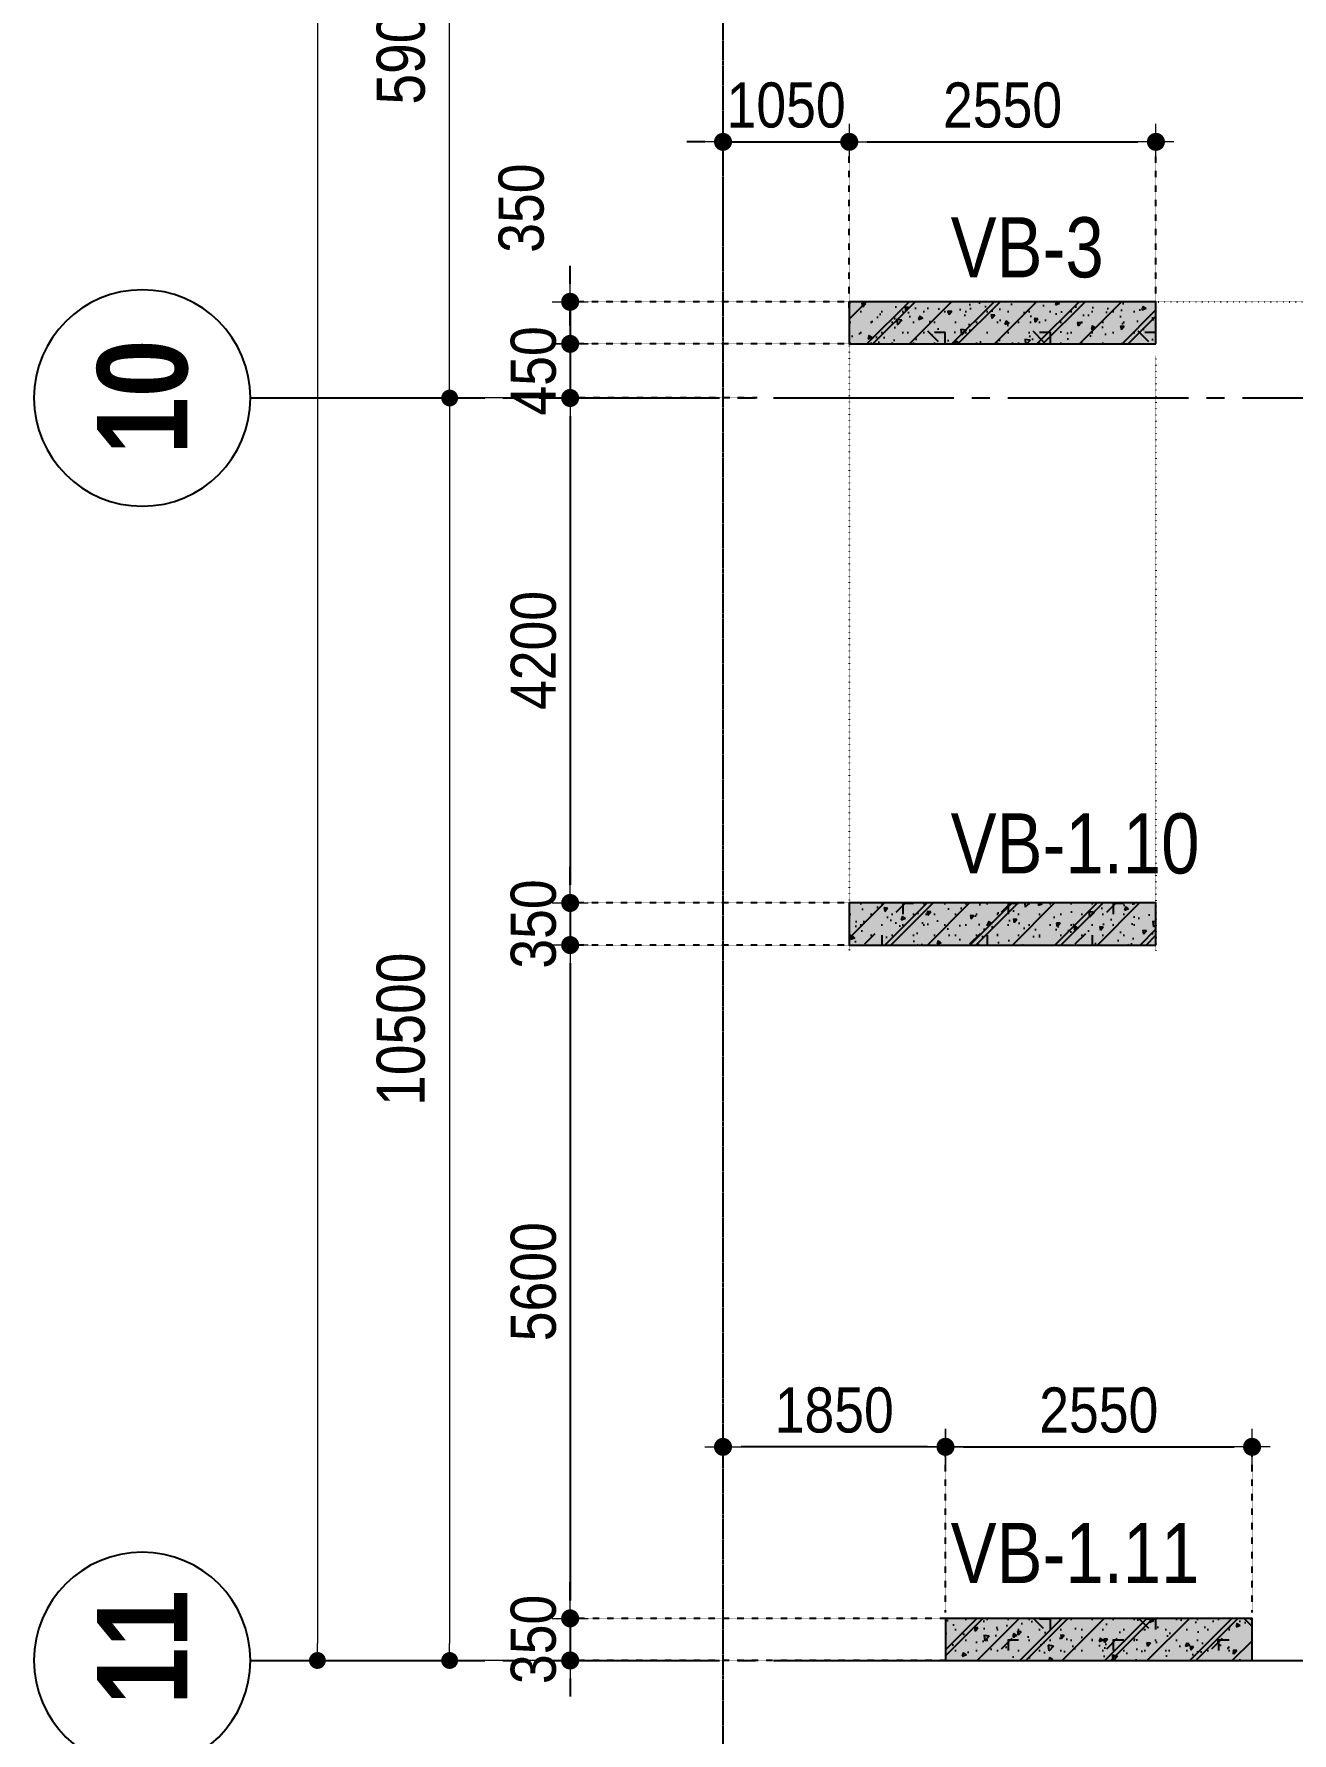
# Model space of a CAD drawing. Header units: millimetres. Extents: x -3973692 to -2843767, y 592734 to 838475.
# Drawn here: x -3077375 to -3066913, y 683228 to 697358 of the extents above; entities that cross this region are included whole.
import ezdxf
from ezdxf.enums import TextEntityAlignment as Align

# ---------------------------------------------------------------- set-up
doc = ezdxf.new("R2010")
doc.units = ezdxf.units.MM
doc.header["$MEASUREMENT"] = 0
doc.header["$PDMODE"] = 3
doc.header["$PDSIZE"] = -20
for name, pattern in [('CHG_XX_Luoi truc-Block B$0$MB_Luoi truc-150-TWB$0$Center101', [13, 10, -1, 1, -1]), ('DIVIDE2', [15.87499999999999, 6.349999999999998, -3.174999999999998, 0, -3.174999999999998, 0, -3.174999999999998]), ('DOT2', [0.125, 0, -0.125]), ('HIDDEN5', [2.8375, 1.25, -1.5875])]:
    doc.linetypes.add(name, pattern=pattern)
doc.layers.get('0').update_dxf_attribs({"lineweight": 9})
doc.layers.get('Defpoints').update_dxf_attribs({"color": 10, "lineweight": 0})
for name, color, linetype, lineweight in [("'S_General_Dim_1", 1, 'Continuous', 18), ("'S_General_Divide_3 Intermediate", 3, 'DIVIDE2', 40), ('CHG_XX_Cot_Block B-T4-7$0$DBAO', 3, 'Continuous', 13), ('CHG_XX_Luoi truc-Block B$0$Dim 200', 1, 'Continuous', 5), ('TEXT', 7, 'Continuous', 15)]:
    doc.layers.add(name, color=color, linetype=linetype, lineweight=lineweight)
for name, color, linetype in [('CHG_XX_Cot_Block B-T4-7$0$mb_cot tang 9-13 twb$0$Concrete Hatch', 218, 'Continuous'), ('CHG_XX_Cot_Block B-T4-7$0$mb_cot tang 9-13 twb$0$Concrete Line', 6, 'Continuous'), ('CHG_XX_Cot_Block B-T4-7$0$mb_cot tang 9-13 twb$0$Concrete Solid', 216, 'Continuous'), ('CHG_XX_Luoi truc-Block B$0$MB_Luoi truc-150-TWB$0$Grid', 34, 'Continuous'), ('CHG_XX_Luoi truc-Block B$0$MB_Luoi truc-150-TWB$0$Grid Line', 251, 'CHG_XX_Luoi truc-Block B$0$MB_Luoi truc-150-TWB$0$Center101'), ('dim', 1, 'Continuous')]:
    doc.layers.add(name, color=color, linetype=linetype)
doc.styles.add('arial', font='arial.ttf', dxfattribs={"width": 0.85})
doc.styles.add('CHG_XX_Luoi truc-Block B$0$MB_Luoi truc-150-TWB$0$Grid A-F$0$VNI-HelveCB', font='')
doc.styles.add('CHG_XX_Luoi truc-Block B$0$Star-HelCon', font='')
doc.styles.add('TTP-HelCon', font='')
doc.styles.get('CHG_XX_Luoi truc-Block B$0$MB_Luoi truc-150-TWB$0$Grid A-F$0$VNI-HelveCB').set_extended_font_data('VNI-Helve-Condense', bold=True)
doc.styles.get('CHG_XX_Luoi truc-Block B$0$Star-HelCon').set_extended_font_data('VNI-Helve-Condense')
doc.styles.get('TTP-HelCon').set_extended_font_data('VNI-Helve-Condense')
doc.dimstyles.new('150', dxfattribs={"dimscale": 150, "dimtxt": 2.5, "dimasz": 1, "dimexe": 0, "dimexo": 0, "dimgap": 0.75, "dimtad": 1, "dimdec": 0, "dimzin": 9, "dimdsep": 46, "dimtxsty": 'arial', "dimblk1": 'DIMDOT', "dimblk2": 'DIMDOT', "dimsah": 1, "dimcen": 2, "dimdle": 3, "dimclre": 8, "dimclrt": 2, "dimadec": 0, "dimazin": 0, "dimtfac": 1, "dimtdec": 0, "dimtix": 1, "dimtmove": 2, "dimatfit": 3, "dimldrblk": 'DIMPIJL', "dimfxl": 1, "dimtvp": 1.8, "dimtolj": 1, "dimtzin": 0, "dimarcsym": 0})
doc.dimstyles.new('CHG_XX_Luoi truc-Block B$0$Dim 200', dxfattribs={"dimscale": 200, "dimtxt": 2, "dimasz": 0.7, "dimexe": 1, "dimexo": 1, "dimgap": 1, "dimtad": 1, "dimdec": 0, "dimzin": 12, "dimdsep": 46, "dimtxsty": 'CHG_XX_Luoi truc-Block B$0$Star-HelCon', "dimblk": 'CHG_XX_Luoi truc-Block B$0$_Dot', "dimcen": 1, "dimclrd": 256, "dimclre": 256, "dimclrt": 3, "dimadec": 0, "dimazin": 0, "dimtfac": 1, "dimtdec": 0, "dimtix": 1, "dimtmove": 2, "dimatfit": 3, "dimldrblk": 'CHG_XX_Luoi truc-Block B$0$HTT Arrow 30', "dimfxl": 1, "dimtolj": 1, "dimtzin": 0, "dimarcsym": 0})

# ---------------------------------------------------------------- blocks, each defined once
blk = doc.blocks.new('*U3043')
at = {"layer": 'CHG_XX_Luoi truc-Block B$0$MB_Luoi truc-150-TWB$0$Grid', "lineweight": -2}
blk.add_line((0, -3), (0, 0), dxfattribs=at)
blk.add_circle((0, -9), 6, dxfattribs=at)
at = {"layer": 'CHG_XX_Luoi truc-Block B$0$MB_Luoi truc-150-TWB$0$Grid Line'}
blk.add_line((0, 0), (0, 189), dxfattribs=at)
at = {"layer": 'CHG_XX_Luoi truc-Block B$0$MB_Luoi truc-150-TWB$0$Grid', "lineweight": -2, "style": 'CHG_XX_Luoi truc-Block B$0$MB_Luoi truc-150-TWB$0$Grid A-F$0$VNI-HelveCB'}
for tag, p in [('GRIDSUB', (0, 198)), ('GRID', (0, -9))]:
    blk.add_attdef(tag, text='', height=5, dxfattribs=at).set_placement(p, align=Align.MIDDLE)
blk = doc.blocks.new('CHG_XX_Luoi truc-Block B$0$_Dot')
at = {"color": 0, "linetype": 'ByBlock', "lineweight": -2}
blk.add_line((-0.5, 0), (-1, 0), dxfattribs=at)
at = {"color": 0, "linetype": 'ByBlock', "const_width": 0.5}
blk.add_lwpolyline([(-0.25, 0, 1), (0.25, 0, 1)], format="xyb", close=True, dxfattribs=at)
blk = doc.blocks.new('*D3044')
at = {"layer": 'CHG_XX_Luoi truc-Block B$0$Dim 200', "lineweight": -2, "transparency": 16777216}
for p, q in [((8025167.151533232, 1057948.635013878), (8023615.11232847, 1057948.635013878)), ((8023815.11232847, 1057808.635013878), (8023815.11232847, 1047588.634998515)), ((8025888.360705459, 1047448.634998515), (8023615.11232847, 1047448.634998515))]:
    blk.add_line(p, q, dxfattribs=at)
at = {"layer": 'Defpoints', "color": 0, "transparency": 16777216}
for p in [(8025367.151533232, 1057948.635013878), (8023815.11232847, 1047448.634998515), (8026088.360705459, 1047448.634998515)]:
    blk.add_point(p, dxfattribs=at)
at = {"layer": 'CHG_XX_Luoi truc-Block B$0$Dim 200', "lineweight": -2, "transparency": 16777216, "xscale": 140, "yscale": 140, "zscale": 140}
for p, rotation in [((8023815.11232847, 1057948.635013878), 90), ((8023815.11232847, 1047448.634998515), 270)]:
    blk.add_blockref('CHG_XX_Luoi truc-Block B$0$_Dot', p, dxfattribs=dict(at, rotation=rotation))
at = {"layer": 'CHG_XX_Luoi truc-Block B$0$Dim 200', "color": 3, "transparency": 16777216, "insert": (8023410.845661803, 1052698.635006198), "char_height": 400, "attachment_point": 5, "rotation": 90, "style": 'CHG_XX_Luoi truc-Block B$0$Star-HelCon'}
blk.add_mtext('\\A1;10500', dxfattribs=at)
blk = doc.blocks.new('CHG_XX_Luoi truc-Block B$0$HTT Arrow 30')
blk.add_hatch(color=256).paths.add_polyline_path([(-2.5, 0.3750000000000002), (-2.5, -0.3749999999999998), (0, 0)])
at = {"color": 0, "linetype": 'ByBlock', "lineweight": -2}
for p, q in [((0, 0), (-2.5, 0.3750000000000002)), ((-2.5, -0.3749999999999998), (-2.5, 0.3750000000000002)), ((0, 0), (-2.5, -0.3749999999999998))]:
    blk.add_line(p, q, dxfattribs=at)
blk = doc.blocks.new('*D3045')
at = {"layer": 'CHG_XX_Luoi truc-Block B$0$Dim 200', "lineweight": -2, "transparency": 16777216}
for p, q in [((8024551.736513704, 1125848.634998515), (8022515.368761293, 1125848.634998515)), ((8022715.368761293, 1125708.634998515), (8022715.368761293, 1047588.634998515)), ((8023790.975346348, 1047448.634998515), (8022515.368761293, 1047448.634998515))]:
    blk.add_line(p, q, dxfattribs=at)
at = {"layer": 'Defpoints', "color": 0, "transparency": 16777216}
for p in [(8024751.736513704, 1125848.634998515), (8022715.368761293, 1047448.634998515), (8023990.975346348, 1047448.634998515)]:
    blk.add_point(p, dxfattribs=at)
at = {"layer": 'CHG_XX_Luoi truc-Block B$0$Dim 200', "lineweight": -2, "transparency": 16777216, "xscale": 140, "yscale": 140, "zscale": 140}
for p, rotation in [((8022715.368761293, 1125848.634998515), 90), ((8022715.368761293, 1047448.634998515), 270)]:
    blk.add_blockref('CHG_XX_Luoi truc-Block B$0$_Dot', p, dxfattribs=dict(at, rotation=rotation))
at = {"layer": 'CHG_XX_Luoi truc-Block B$0$Dim 200', "color": 3, "transparency": 16777216, "insert": (8022311.102094626, 1086648.634998517), "char_height": 400, "attachment_point": 5, "rotation": 90, "style": 'CHG_XX_Luoi truc-Block B$0$Star-HelCon'}
blk.add_mtext('\\A1;78400', dxfattribs=at)
blk = doc.blocks.new('*D3046')
at = {"layer": 'CHG_XX_Luoi truc-Block B$0$Dim 200', "lineweight": -2, "transparency": 16777216}
for p, q in [((8025264.087942476, 1063848.634998515), (8023615.11232847, 1063848.634998515)), ((8023815.11232847, 1058088.635013878), (8023815.11232847, 1063708.634998515)), ((8025167.151533232, 1057948.635013878), (8023615.11232847, 1057948.635013878))]:
    blk.add_line(p, q, dxfattribs=at)
at = {"layer": 'Defpoints', "color": 0, "transparency": 16777216}
for p in [(8023815.11232847, 1063848.634998515), (8025464.087942476, 1063848.634998515), (8025367.151533232, 1057948.635013878)]:
    blk.add_point(p, dxfattribs=at)
at = {"layer": 'CHG_XX_Luoi truc-Block B$0$Dim 200', "lineweight": -2, "transparency": 16777216, "xscale": 140, "yscale": 140, "zscale": 140}
for p, rotation in [((8023815.11232847, 1063848.634998515), 90), ((8023815.11232847, 1057948.635013878), 270)]:
    blk.add_blockref('CHG_XX_Luoi truc-Block B$0$_Dot', p, dxfattribs=dict(at, rotation=rotation))
at = {"layer": 'CHG_XX_Luoi truc-Block B$0$Dim 200', "color": 3, "transparency": 16777216, "insert": (8023410.845661803, 1060898.635006198), "char_height": 400, "attachment_point": 5, "rotation": 90, "style": 'CHG_XX_Luoi truc-Block B$0$Star-HelCon'}
blk.add_mtext('\\A1;5900', dxfattribs=at)
blk = doc.blocks.new('*U3112')
at = {"layer": 'CHG_XX_Cot_Block B-T4-7$0$mb_cot tang 9-13 twb$0$Concrete Hatch'}
h = blk.add_hatch(dxfattribs=at)
h.set_pattern_fill('CONCRETE', color=256, scale=50, style=0, pattern_type=2)
h.set_pattern_definition([(45, (1000, -299.9999999997671), (-176.7766952966369, 176.7766952966369), []), (45, (1000, -249.9999999997671), (-353.5533905932737, 353.5533905932738), []), (49.99999999999999, (1000, -299.9999999997671), (358.6300913003767, -31.37606749129755), [37.5, -412.5]), (355, (1000, -299.9999999997671), (-69.3756668065, 376.0960668500059), [30, -330]), (100.4514, (1029.88584, -302.614669999767), (289.2546908570108, 344.7197710304768), [31.870095, -350.571056]), (46.18420000000001, (1000, -199.9999999997671), (533.6205243128222, -82.75950716450905), [56.25, -618.75]), (96.6356, (1044.4683725, -206.8966534997671), (467.3313527743517, 487.0589354502209), [47.805144, -525.8565]), (351.1842, (1000, -199.9999999997671), (467.3309725668136, 487.0593004626623), [45, -495]), (21, (1050, -224.9999999997671), (298.4535260592309, -201.3094453326694), [37.5, -412.5]), (326.0000000000001, (1050, -224.9999999997671), (121.6576659607909, 362.5750225234265), [30, -330]), (71.4514, (1074.8711165, -241.7758029997671), (420.111314290745, 161.2652483549762), [31.870095, -350.571056]), (37.50000000000001, (1000, -299.9999999997671), (6.079927658645334, 166.4469269156558), [0, -326, 0, -335, 0, -331.25]), (7.499999999999999, (1000, -299.9999999997671), (131.5347687210743, 197.2058559411801), [0, -191, 0, -318.5, 0, -126.25]), (327.5, (888.5, -299.9999999997671), (266.9112180862045, -11.2774358671899), [0, -125, 0, -390, 0, -517.5]), (317.5, (838.5, -299.9999999997671), (291.5930846711931, 50.05249116615882), [0, -162.5, 0, -259, 0, -367.5]), (0, (1175, -124.9999999997671), (0, 875), [87.5, -787.5]), (0, (1437.5, 50.00000000023292), (0, 875), [87.5, -787.5]), (0, (1262.5, 400.0000000002329), (0, 875), [87.5, -350, 87.5, -350]), (90, (1175, -124.9999999997671), (-875, 5.35782974626967e-14), [87.5, -787.5]), (90, (1262.5, 400.0000000002329), (-875, 5.35782974626967e-14), [87.5, -787.5]), (90, (1525, 50.00000000023292), (-875, 5.35782974626967e-14), [87.5, -787.5]), (90, (1700, 312.5000000002329), (-875, 5.35782974626967e-14), [87.5, -787.5]), (135, (1262.5, -124.9999999997671), (-875.016357447105, 8.881784197001252e-14), [123.76, -1113.7]), (135, (1350, 400.0000000002329), (-875.016357447105, 8.881784197001252e-14), [123.76, -1113.7]), (45, (1437.5, 50.00000000023292), (8.881784197001252e-14, 875.016357447105), [123.76, -247.485, 123.76, -742.455]), (0, (825, -299.9999999997671), (87.5, 87.5), [-175, 0])])
h.paths.add_polyline_path([(-750, 50.00000000023283), (-750, -299.9999999999999), (1800, -300), (1800, 50.00000000023283)])
at = {"layer": 'CHG_XX_Cot_Block B-T4-7$0$mb_cot tang 9-13 twb$0$Concrete Solid'}
blk.add_hatch(color=256, dxfattribs=at).paths.add_polyline_path([(-750, 50.00000000023283), (-750, -299.9999999999999), (1800, -300), (1800, 50.00000000023283)])
at = {"layer": 'CHG_XX_Cot_Block B-T4-7$0$mb_cot tang 9-13 twb$0$Concrete Line'}
blk.add_lwpolyline([(-750, 50.00000000023283), (-750, -299.9999999999999), (1800, -300), (1800, 50.00000000023283)], close=True, dxfattribs=at)
blk = doc.blocks.new('*U3109')
at = {"layer": 'CHG_XX_Cot_Block B-T4-7$0$mb_cot tang 9-13 twb$0$Concrete Hatch'}
h = blk.add_hatch(dxfattribs=at)
h.set_pattern_fill('CONCRETE', color=256, scale=50, style=0, pattern_type=2)
h.set_pattern_definition([(45, (1000.000000000029, -99.99999999999989), (-176.7766952966369, 176.7766952966369), []), (45, (1000.000000000029, -49.99999999999989), (-353.5533905932737, 353.5533905932738), []), (49.99999999999999, (1000.000000000029, -99.99999999999989), (358.6300913003767, -31.37606749129755), [37.5, -412.5]), (355, (1000.000000000029, -99.99999999999989), (-69.3756668065, 376.0960668500059), [30, -330]), (100.4514, (1029.885840000029, -102.6146699999999), (289.2546908570108, 344.7197710304768), [31.870095, -350.571056]), (46.18420000000001, (1000.000000000029, 1.13686837721616e-13), (533.6205243128222, -82.75950716450905), [56.25, -618.75]), (96.6356, (1044.468372500029, -6.8966534999999), (467.3313527743517, 487.0589354502209), [47.805144, -525.8565]), (351.1842, (1000.000000000029, 1.13686837721616e-13), (467.3309725668136, 487.0593004626623), [45, -495]), (21, (1050.000000000029, -24.99999999999989), (298.4535260592309, -201.3094453326694), [37.5, -412.5]), (326.0000000000001, (1050.000000000029, -24.99999999999989), (121.6576659607909, 362.5750225234265), [30, -330]), (71.4514, (1074.871116500029, -41.77580299999988), (420.111314290745, 161.2652483549762), [31.870095, -350.571056]), (37.50000000000001, (1000.000000000029, -99.99999999999989), (6.079927658645334, 166.4469269156558), [0, -326, 0, -335, 0, -331.25]), (7.499999999999999, (1000.000000000029, -99.99999999999989), (131.5347687210743, 197.2058559411801), [0, -191, 0, -318.5, 0, -126.25]), (327.5, (888.5000000000291, -99.99999999999989), (266.9112180862045, -11.2774358671899), [0, -125, 0, -390, 0, -517.5]), (317.5, (838.5000000000291, -99.99999999999989), (291.5930846711931, 50.05249116615882), [0, -162.5, 0, -259, 0, -367.5]), (0, (1175.000000000029, 75.00000000000011), (0, 875), [87.5, -787.5]), (0, (1437.500000000029, 250.0000000000001), (0, 875), [87.5, -787.5]), (0, (1262.500000000029, 600.0000000000001), (0, 875), [87.5, -350, 87.5, -350]), (90, (1175.000000000029, 75.00000000000011), (-875, 5.35782974626967e-14), [87.5, -787.5]), (90, (1262.500000000029, 600.0000000000001), (-875, 5.35782974626967e-14), [87.5, -787.5]), (90, (1525.000000000029, 250.0000000000001), (-875, 5.35782974626967e-14), [87.5, -787.5]), (90, (1700.000000000029, 512.5000000000001), (-875, 5.35782974626967e-14), [87.5, -787.5]), (135, (1262.500000000029, 75.00000000000011), (-875.016357447105, 8.881784197001252e-14), [123.76, -1113.7]), (135, (1350.000000000029, 600.0000000000001), (-875.016357447105, 8.881784197001252e-14), [123.76, -1113.7]), (45, (1437.500000000029, 250.0000000000001), (8.881784197001252e-14, 875.016357447105), [123.76, -247.485, 123.76, -742.455]), (0, (825.0000000000291, -99.99999999999989), (87.5, 87.5), [-175, 0])])
h.paths.add_polyline_path([(-750, 150), (-750, -199.9999999999999), (1800.000000000029, -200), (1800.000000000029, 150)])
at = {"layer": 'CHG_XX_Cot_Block B-T4-7$0$mb_cot tang 9-13 twb$0$Concrete Solid'}
blk.add_hatch(color=256, dxfattribs=at).paths.add_polyline_path([(-750, 150), (-750, -199.9999999999999), (1800.000000000029, -200), (1800.000000000029, 150)])
at = {"layer": 'CHG_XX_Cot_Block B-T4-7$0$mb_cot tang 9-13 twb$0$Concrete Line'}
blk.add_lwpolyline([(-750, 150), (-750, -199.9999999999999), (1800.000000000029, -200), (1800.000000000029, 150)], close=True, dxfattribs=at)
blk = doc.blocks.new('b')
at = {"layer": 'TEXT', "color": 3, "style": 'TTP-HelCon'}
for s, p in [('VB-3', (-20806.91761466581, -66896.63589465618)), ('VB-1.10', (-20806.91761466581, -71854.68739465624)), ('VB-1.11', (-20806.91761466581, -77756.20789465611))]:
    blk.add_text(s, height=500, dxfattribs=at).set_placement(p)
blk = doc.blocks.new('DIMDOT')
for p, q in [((0, -1), (0, 1)), ((1, 0), (-1, 0))]:
    blk.add_line(p, q)
at = {"const_width": 0.5}
blk.add_lwpolyline([(-0.25, 0, 1), (0.25, 0, 1)], format="xyb", close=True, dxfattribs=at)
blk = doc.blocks.new('*D931')
at = {"layer": "'S_General_Dim_1", "color": 0, "lineweight": -2, "transparency": 16777216}
for p, q in [((-3072916.355607374, 695281.0114495867), (-3072916.355607374, 695431.0114495867)), ((-3072916.355607374, 695131.0114495867), (-3072916.355607374, 694781.011449586)), ((-3072916.355607374, 694631.011449586), (-3072916.355607374, 694481.011449586))]:
    blk.add_line(p, q, dxfattribs=at)
at = {"layer": "'S_General_Dim_1", "color": 8, "linetype": 'HIDDEN5', "lineweight": -2, "transparency": 16777216}
for p, q in [((-3070595.198556935, 695131.0114495867), (-3072916.355607374, 695131.0114495867)), ((-3070595.198556935, 694781.011449586), (-3072916.355607374, 694781.011449586))]:
    blk.add_line(p, q, dxfattribs=at)
at = {"layer": 'Defpoints', "color": 0, "transparency": 16777216}
for p in [(-3070595.198556935, 695131.0114495867), (-3072916.355607374, 694781.011449586), (-3070595.198556935, 694781.011449586)]:
    blk.add_point(p, dxfattribs=at)
at = {"layer": "'S_General_Dim_1", "color": 0, "lineweight": -2, "transparency": 16777216, "xscale": 150, "yscale": 150, "zscale": 150}
for p, rotation in [((-3072916.355607374, 695131.0114495867), 270), ((-3072916.355607374, 694781.011449586), 90)]:
    blk.add_blockref('DIMDOT', p, dxfattribs=dict(at, rotation=rotation))
at = {"layer": "'S_General_Dim_1", "color": 2, "transparency": 16777216, "insert": (-3073321.642101214, 695909.7791115273), "char_height": 375, "attachment_point": 5, "rotation": 90, "style": 'arial'}
blk.add_mtext('\\A1;350', dxfattribs=at)
blk = doc.blocks.new('DIMPIJL')
at = {"linetype": 'ByBlock'}
blk.add_solid([(-2.5, 0.4166666666666686), (-2.5, -0.4166666666666686), (0, 0)], dxfattribs=at)
blk = doc.blocks.new('*D932')
at = {"layer": "'S_General_Dim_1", "color": 0, "lineweight": -2, "transparency": 16777216}
for p, q in [((-3072916.35560737, 694931.011449586), (-3072916.35560737, 695081.011449586)), ((-3072916.35560737, 694781.011449586), (-3072916.35560737, 694331.0114495863)), ((-3072916.35560737, 694181.0114495863), (-3072916.35560737, 694031.0114495863))]:
    blk.add_line(p, q, dxfattribs=at)
at = {"layer": "'S_General_Dim_1", "color": 8, "linetype": 'HIDDEN5', "lineweight": -2, "transparency": 16777216}
for p, q in [((-3070595.198556935, 694781.011449586), (-3072916.35560737, 694781.011449586)), ((-3071361.609747601, 694331.0114495863), (-3072916.35560737, 694331.0114495863))]:
    blk.add_line(p, q, dxfattribs=at)
at = {"layer": 'Defpoints', "color": 0, "transparency": 16777216}
for p in [(-3070595.198556935, 694781.011449586), (-3072916.35560737, 694331.0114495863), (-3071361.609747601, 694331.0114495863)]:
    blk.add_point(p, dxfattribs=at)
at = {"layer": "'S_General_Dim_1", "color": 0, "lineweight": -2, "transparency": 16777216, "xscale": 150, "yscale": 150, "zscale": 150}
for p, rotation in [((-3072916.35560737, 694781.011449586), 270), ((-3072916.35560737, 694331.0114495863), 90)]:
    blk.add_blockref('DIMDOT', p, dxfattribs=dict(at, rotation=rotation))
at = {"layer": "'S_General_Dim_1", "color": 2, "transparency": 16777216, "insert": (-3073220.320477765, 694556.011449587), "char_height": 375, "attachment_point": 5, "rotation": 90, "style": 'arial'}
blk.add_mtext('\\A1;450', dxfattribs=at)
blk = doc.blocks.new('*D933')
at = {"layer": "'S_General_Dim_1", "color": 8, "linetype": 'HIDDEN5', "lineweight": -2, "transparency": 16777216}
for p, q in [((-3071361.609747601, 694331.0114495863), (-3072916.355607369, 694331.0114495863)), ((-3070595.198556935, 690131.0114495865), (-3072916.355607369, 690131.0114495865))]:
    blk.add_line(p, q, dxfattribs=at)
at = {"layer": "'S_General_Dim_1", "color": 0, "lineweight": -2, "transparency": 16777216}
blk.add_line((-3072916.355607369, 694181.0114495863), (-3072916.355607369, 690281.0114495865), dxfattribs=at)
at = {"layer": 'Defpoints', "color": 0, "transparency": 16777216}
for p in [(-3071361.609747601, 694331.0114495863), (-3072916.355607369, 690131.0114495865), (-3070595.198556935, 690131.0114495865)]:
    blk.add_point(p, dxfattribs=at)
at = {"layer": "'S_General_Dim_1", "color": 0, "lineweight": -2, "transparency": 16777216, "xscale": 150, "yscale": 150, "zscale": 150}
for p, rotation in [((-3072916.355607369, 694331.0114495863), 90), ((-3072916.355607369, 690131.0114495865), 270)]:
    blk.add_blockref('DIMDOT', p, dxfattribs=dict(at, rotation=rotation))
at = {"layer": "'S_General_Dim_1", "color": 2, "transparency": 16777216, "insert": (-3073220.320477764, 692231.0114495872), "char_height": 375, "attachment_point": 5, "rotation": 90, "style": 'arial'}
blk.add_mtext('\\A1;4200', dxfattribs=at)
blk = doc.blocks.new('*D934')
at = {"layer": "'S_General_Dim_1", "color": 0, "lineweight": -2, "transparency": 16777216}
for p, q in [((-3072916.355607372, 690281.0114495865), (-3072916.355607372, 690431.0114495865)), ((-3072916.355607372, 690131.0114495865), (-3072916.355607372, 689781.0114495863)), ((-3072916.355607372, 689631.0114495863), (-3072916.355607372, 689481.0114495863))]:
    blk.add_line(p, q, dxfattribs=at)
at = {"layer": "'S_General_Dim_1", "color": 8, "linetype": 'HIDDEN5', "lineweight": -2, "transparency": 16777216}
for p, q in [((-3070595.198556935, 690131.0114495865), (-3072916.355607372, 690131.0114495865)), ((-3070595.198563455, 689781.0114495863), (-3072916.355607372, 689781.0114495863))]:
    blk.add_line(p, q, dxfattribs=at)
at = {"layer": 'Defpoints', "color": 0, "transparency": 16777216}
for p in [(-3070595.198556935, 690131.0114495865), (-3072916.355607372, 689781.0114495863), (-3070595.198563455, 689781.0114495863)]:
    blk.add_point(p, dxfattribs=at)
at = {"layer": "'S_General_Dim_1", "color": 0, "lineweight": -2, "transparency": 16777216, "xscale": 150, "yscale": 150, "zscale": 150}
for p, rotation in [((-3072916.355607372, 690131.0114495865), 270), ((-3072916.355607372, 689781.0114495863), 90)]:
    blk.add_blockref('DIMDOT', p, dxfattribs=dict(at, rotation=rotation))
at = {"layer": "'S_General_Dim_1", "color": 2, "transparency": 16777216, "insert": (-3073220.448376812, 689956.0114495872), "char_height": 375, "attachment_point": 5, "rotation": 90, "style": 'arial'}
blk.add_mtext('\\A1;350', dxfattribs=at)
blk = doc.blocks.new('*D935')
at = {"layer": "'S_General_Dim_1", "color": 8, "linetype": 'HIDDEN5', "lineweight": -2, "transparency": 16777216}
for p, q in [((-3070595.198563455, 689781.0114495863), (-3072916.355607375, 689781.0114495863)), ((-3069795.198556935, 684181.0114495864), (-3072916.355607375, 684181.0114495864))]:
    blk.add_line(p, q, dxfattribs=at)
at = {"layer": "'S_General_Dim_1", "color": 0, "lineweight": -2, "transparency": 16777216}
blk.add_line((-3072916.355607375, 689631.0114495863), (-3072916.355607375, 684331.0114495864), dxfattribs=at)
at = {"layer": 'Defpoints', "color": 0, "transparency": 16777216}
for p in [(-3070595.198563455, 689781.0114495863), (-3072916.355607375, 684181.0114495864), (-3069795.198556935, 684181.0114495864)]:
    blk.add_point(p, dxfattribs=at)
at = {"layer": "'S_General_Dim_1", "color": 0, "lineweight": -2, "transparency": 16777216, "xscale": 150, "yscale": 150, "zscale": 150}
for p, rotation in [((-3072916.355607375, 689781.0114495863), 90), ((-3072916.355607375, 684181.0114495864), 270)]:
    blk.add_blockref('DIMDOT', p, dxfattribs=dict(at, rotation=rotation))
at = {"layer": "'S_General_Dim_1", "color": 2, "transparency": 16777216, "insert": (-3073220.32047777, 686981.0114495871), "char_height": 375, "attachment_point": 5, "rotation": 90, "style": 'arial'}
blk.add_mtext('\\A1;5600', dxfattribs=at)
blk = doc.blocks.new('*D936')
at = {"layer": "'S_General_Dim_1", "color": 0, "lineweight": -2, "transparency": 16777216}
for p, q in [((-3072916.355607376, 684331.0114495864), (-3072916.355607376, 684481.0114495864)), ((-3072916.355607376, 684181.0114495864), (-3072916.355607376, 683831.0114495866)), ((-3072916.355607376, 683681.0114495866), (-3072916.355607376, 683531.0114495866))]:
    blk.add_line(p, q, dxfattribs=at)
at = {"layer": "'S_General_Dim_1", "color": 8, "linetype": 'HIDDEN5', "lineweight": -2, "transparency": 16777216}
for p, q in [((-3069795.198556935, 684181.0114495864), (-3072916.355607376, 684181.0114495864)), ((-3069795.198556935, 683831.0114495866), (-3072916.355607376, 683831.0114495866))]:
    blk.add_line(p, q, dxfattribs=at)
at = {"layer": 'Defpoints', "color": 0, "transparency": 16777216}
for p in [(-3069795.198556935, 684181.0114495864), (-3072916.355607376, 683831.0114495866), (-3069795.198556935, 683831.0114495866)]:
    blk.add_point(p, dxfattribs=at)
at = {"layer": "'S_General_Dim_1", "color": 0, "lineweight": -2, "transparency": 16777216, "xscale": 150, "yscale": 150, "zscale": 150}
for p, rotation in [((-3072916.355607376, 684181.0114495864), 270), ((-3072916.355607376, 683831.0114495866), 90)]:
    blk.add_blockref('DIMDOT', p, dxfattribs=dict(at, rotation=rotation))
at = {"layer": "'S_General_Dim_1", "color": 2, "transparency": 16777216, "insert": (-3073220.448376816, 684006.0114495873), "char_height": 375, "attachment_point": 5, "rotation": 90, "style": 'arial'}
blk.add_mtext('\\A1;350', dxfattribs=at)
blk = doc.blocks.new('*D988')
at = {"layer": "'S_General_Dim_1", "color": 8, "linetype": 'HIDDEN5', "lineweight": -2, "transparency": 16777216}
for p, q in [((-3069795.198556934, 684231.0114495864), (-3069795.198556934, 685607.7214473697)), ((-3067245.198556934, 684231.0114495864), (-3067245.198556934, 685607.7214473697))]:
    blk.add_line(p, q, dxfattribs=at)
at = {"layer": "'S_General_Dim_1", "color": 0, "lineweight": -2, "transparency": 16777216}
blk.add_line((-3069645.198556934, 685607.7214473697), (-3067395.198556934, 685607.7214473697), dxfattribs=at)
at = {"layer": 'Defpoints', "color": 0, "transparency": 16777216}
for p in [(-3067245.198556934, 685607.7214473697), (-3069795.198556934, 684231.0114495864), (-3067245.198556934, 684231.0114495864)]:
    blk.add_point(p, dxfattribs=at)
at = {"layer": "'S_General_Dim_1", "color": 0, "lineweight": -2, "transparency": 16777216, "xscale": 150, "yscale": 150, "zscale": 150, "rotation": 180}
blk.add_blockref('DIMDOT', (-3069795.198556934, 685607.7214473697), dxfattribs=at)
at = {"layer": "'S_General_Dim_1", "color": 0, "lineweight": -2, "transparency": 16777216, "xscale": 150, "yscale": 150, "zscale": 150}
blk.add_blockref('DIMDOT', (-3067245.198556934, 685607.7214473697), dxfattribs=at)
at = {"layer": "'S_General_Dim_1", "color": 2, "transparency": 16777216, "insert": (-3068520.198556934, 685911.6863177653), "char_height": 375, "attachment_point": 5, "style": 'arial'}
blk.add_mtext('\\A1;2550', dxfattribs=at)
blk = doc.blocks.new('*D989')
at = {"layer": "'S_General_Dim_1", "color": 0, "lineweight": -2, "transparency": 16777216}
blk.add_line((-3069945.198556934, 685607.7214473697), (-3071495.198556934, 685607.7214473697), dxfattribs=at)
at = {"layer": "'S_General_Dim_1", "color": 8, "linetype": 'HIDDEN5', "lineweight": -2, "transparency": 16777216}
blk.add_line((-3069795.198556934, 684231.0114495864), (-3069795.198556934, 685607.7214473697), dxfattribs=at)
at = {"layer": 'Defpoints', "color": 0, "transparency": 16777216}
for p in [(-3071645.198556934, 685607.7214473697), (-3071645.198556934, 685607.7214473697), (-3069795.198556934, 684231.0114495864)]:
    blk.add_point(p, dxfattribs=at)
at = {"layer": "'S_General_Dim_1", "color": 0, "lineweight": -2, "transparency": 16777216, "xscale": 150, "yscale": 150, "zscale": 150, "rotation": 180}
blk.add_blockref('DIMDOT', (-3071645.198556934, 685607.7214473697), dxfattribs=at)
at = {"layer": "'S_General_Dim_1", "color": 0, "lineweight": -2, "transparency": 16777216, "xscale": 150, "yscale": 150, "zscale": 150}
blk.add_blockref('DIMDOT', (-3069795.198556934, 685607.7214473697), dxfattribs=at)
at = {"layer": "'S_General_Dim_1", "color": 2, "transparency": 16777216, "insert": (-3070720.198556934, 685911.6863177653), "char_height": 375, "attachment_point": 5, "style": 'arial'}
blk.add_mtext('\\A1;1850', dxfattribs=at)
blk = doc.blocks.new('*D990')
at = {"layer": "'S_General_Dim_1", "color": 0, "lineweight": -2, "transparency": 16777216}
for p, q in [((-3071795.198556934, 696461.2819390866), (-3071945.198556934, 696461.2819390866)), ((-3071645.198556934, 696461.2819390866), (-3070595.198556934, 696461.2819390866)), ((-3070445.198556934, 696461.2819390866), (-3070295.198556934, 696461.2819390866))]:
    blk.add_line(p, q, dxfattribs=at)
at = {"layer": "'S_General_Dim_1", "color": 8, "linetype": 'HIDDEN5', "lineweight": -2, "transparency": 16777216}
for p, q in [((-3071645.198556934, 695406.3731552799), (-3071645.198556934, 696461.2819390866)), ((-3070595.198556934, 695081.0114495865), (-3070595.198556934, 696461.2819390866))]:
    blk.add_line(p, q, dxfattribs=at)
at = {"layer": 'Defpoints', "color": 0, "transparency": 16777216}
for p in [(-3070595.198556934, 696461.2819390866), (-3071645.198556934, 695406.3731552799), (-3070595.198556934, 695081.0114495865)]:
    blk.add_point(p, dxfattribs=at)
at = {"layer": "'S_General_Dim_1", "color": 0, "lineweight": -2, "transparency": 16777216, "xscale": 150, "yscale": 150, "zscale": 150}
blk.add_blockref('DIMDOT', (-3071645.198556934, 696461.2819390866), dxfattribs=at)
at = {"layer": "'S_General_Dim_1", "color": 0, "lineweight": -2, "transparency": 16777216, "xscale": 150, "yscale": 150, "zscale": 150, "rotation": 180}
blk.add_blockref('DIMDOT', (-3070595.198556934, 696461.2819390866), dxfattribs=at)
at = {"layer": "'S_General_Dim_1", "color": 2, "transparency": 16777216, "insert": (-3071120.198556934, 696765.2468094822), "char_height": 375, "attachment_point": 5, "style": 'arial'}
blk.add_mtext('\\A1;1050', dxfattribs=at)
blk = doc.blocks.new('*D991')
at = {"layer": "'S_General_Dim_1", "color": 8, "linetype": 'HIDDEN5', "lineweight": -2, "transparency": 16777216}
for p, q in [((-3070595.198556934, 695081.0114495865), (-3070595.198556934, 696461.2819390866)), ((-3068045.198556934, 695081.0114495863), (-3068045.198556934, 696461.2819390866))]:
    blk.add_line(p, q, dxfattribs=at)
at = {"layer": "'S_General_Dim_1", "color": 0, "lineweight": -2, "transparency": 16777216}
blk.add_line((-3070445.198556934, 696461.2819390866), (-3068195.198556934, 696461.2819390866), dxfattribs=at)
at = {"layer": 'Defpoints', "color": 0, "transparency": 16777216}
for p in [(-3068045.198556934, 696461.2819390866), (-3070595.198556934, 695081.0114495865), (-3068045.198556934, 695081.0114495863)]:
    blk.add_point(p, dxfattribs=at)
at = {"layer": "'S_General_Dim_1", "color": 0, "lineweight": -2, "transparency": 16777216, "xscale": 150, "yscale": 150, "zscale": 150, "rotation": 180}
blk.add_blockref('DIMDOT', (-3070595.198556934, 696461.2819390866), dxfattribs=at)
at = {"layer": "'S_General_Dim_1", "color": 0, "lineweight": -2, "transparency": 16777216, "xscale": 150, "yscale": 150, "zscale": 150}
blk.add_blockref('DIMDOT', (-3068045.198556934, 696461.2819390866), dxfattribs=at)
at = {"layer": "'S_General_Dim_1", "color": 2, "transparency": 16777216, "insert": (-3069320.198556934, 696765.2468094822), "char_height": 375, "attachment_point": 5, "style": 'arial'}
blk.add_mtext('\\A1;2550', dxfattribs=at)
blk = doc.blocks.new('CHG_XX_Luoi truc-Block B', base_point=(8026088.360705459, 1047448.634998515))
at = {"layer": 'CHG_XX_Luoi truc-Block B$0$MB_Luoi truc-150-TWB$0$Grid Line'}
blk.add_line((8026088.360705459, 1046158.106275458), (8026088.360705459, 1128272.58077566), dxfattribs=at)
at = {"layer": 'CHG_XX_Luoi truc-Block B$0$MB_Luoi truc-150-TWB$0$Grid'}
ref = blk.add_blockref('*U3043', (8022608.235654154, 1057948.634998515), dxfattribs=dict(at, xscale=-150, yscale=150, zscale=150, rotation=270))
ref.add_attrib('GRID', '10', dxfattribs={"lineweight": -2, "height": 750, "rotation": 90, "style": 'CHG_XX_Luoi truc-Block B$0$MB_Luoi truc-150-TWB$0$Grid A-F$0$VNI-HelveCB'}).set_placement((8021258.235654154, 1057956.634998515), align=Align.MIDDLE)
ref = blk.add_blockref('*U3043', (8022608.235654154, 1047448.634998515), dxfattribs=dict(at, xscale=-150, yscale=150, zscale=150, rotation=270))
ref.add_attrib('GRID', '11', dxfattribs={"lineweight": -2, "height": 750, "rotation": 90, "style": 'CHG_XX_Luoi truc-Block B$0$MB_Luoi truc-150-TWB$0$Grid A-F$0$VNI-HelveCB'}).set_placement((8021258.235654154, 1047556.634998515), align=Align.MIDDLE)
at = {"layer": 'CHG_XX_Luoi truc-Block B$0$Dim 200'}
for base, p1, p2, picture, middle in [((8022715.368761293, 1047448.634998515), (8024751.736513704, 1125848.634998515), (8023990.975346348, 1047448.634998515), '*D3045', (8022311.102094626, 1086648.634998517)), ((8023815.11232847, 1063848.634998515), (8025367.151533232, 1057948.635013878), (8025464.087942476, 1063848.634998515), '*D3046', (8023410.845661803, 1060898.635006198)), ((8023815.11232847, 1047448.634998515), (8025367.151533232, 1057948.635013878), (8026088.360705459, 1047448.634998515), '*D3044', (8023410.845661803, 1052698.635006198))]:
    dim = blk.add_linear_dim(base=base, p1=p1, p2=p2, angle=90, dimstyle='CHG_XX_Luoi truc-Block B$0$Dim 200', dxfattribs=at)
    dim.commit()
    dim.dimension.update_dxf_attribs({"geometry": picture, "text_midpoint": middle})
blk = doc.blocks.new('CHG_XX_Cot_Block B-T4-7', base_point=(8026088.360705459, 1047448.634998515))
at = {"layer": 'CHG_XX_Cot_Block B-T4-7$0$DBAO'}
blk.add_blockref('CHG_XX_Luoi truc-Block B', (8026088.360705459, 1047448.634998515), dxfattribs=at)
at = {"layer": 'CHG_XX_Cot_Block B-T4-7$0$mb_cot tang 9-13 twb$0$Concrete Line', "rotation": 180}
for name, p in [('*U3112', (8028938.360698939, 1058448.634998515)), ('*U3109', (8028938.360698939, 1053548.634998515)), ('*U3109', (8029738.360705462, 1047598.634998515))]:
    blk.add_blockref(name, p, dxfattribs=at)

msp = doc.modelspace()

# ---------------------------------------------------------------- linework, layer by layer
at = {"layer": 'dim', "linetype": 'DOT2', "ltscale": 10}
for p, q in [((-3068045.198556934, 695131.0114495865), (-3063745.198556934, 695131.0114495865)), ((-3070595.198563454, 694781.011449586), (-3070595.198556934, 689731.0114495865)), ((-3068045.198556934, 694681.0114495863), (-3068045.198556934, 689731.0114495863))]:
    msp.add_line(p, q, dxfattribs=at)

# ---------------------------------------------------------------- block references
at = {"layer": "'S_General_Divide_3 Intermediate"}
msp.add_blockref('CHG_XX_Cot_Block B-T4-7', (-3071645.198556934, 683831.0114495861), dxfattribs=at)
at = {"layer": 'dim'}
msp.add_blockref('b', (-3048945.198556815, 762231.011449586), dxfattribs=at)

# ---------------------------------------------------------------- dimensions: what is measured, and where the dimension line sits
at = {"layer": "'S_General_Dim_1"}
for base, p1, p2, picture, middle in [((-3070595.198556934, 696461.2819390866), (-3071645.198556934, 695406.3731552799), (-3070595.198556934, 695081.0114495865), '*D990', (-3071120.198556934, 696765.2468094822)), ((-3068045.198556934, 696461.2819390866), (-3070595.198556934, 695081.0114495865), (-3068045.198556934, 695081.0114495863), '*D991', (-3069320.198556934, 696765.2468094822)), ((-3071645.198556934, 685607.7214473697), (-3069795.198556934, 684231.0114495864), (-3071645.198556934, 685607.7214473697), '*D989', (-3070720.198556934, 685911.6863177653)), ((-3067245.198556934, 685607.7214473697), (-3069795.198556934, 684231.0114495864), (-3067245.198556934, 684231.0114495864), '*D988', (-3068520.198556934, 685911.6863177653))]:
    dim = msp.add_linear_dim(base=base, p1=p1, p2=p2, dimstyle='150', dxfattribs=at)
    dim.commit()
    dim.dimension.update_dxf_attribs({"geometry": picture, "text_midpoint": middle})
dim = msp.add_linear_dim(base=(-3072916.355607374, 694781.011449586), p1=(-3070595.198556934, 695131.0114495865), p2=(-3070595.198556934, 694781.0114495858), angle=90, dimstyle='150', dxfattribs=at)
dim.commit()
dim.dimension.update_dxf_attribs({"geometry": '*D931', "text_midpoint": (-3073321.642101214, 695909.7791115273), "dimtype": 160})
for base, p1, p2, picture, middle in [((-3072916.35560737, 694331.0114495863), (-3070595.198556934, 694781.0114495858), (-3071361.6097476, 694331.011449586), '*D932', (-3073220.320477765, 694556.011449587)), ((-3072916.355607369, 690131.0114495865), (-3071361.6097476, 694331.011449586), (-3070595.198556934, 690131.0114495863), '*D933', (-3073220.320477764, 692231.0114495872)), ((-3072916.355607372, 689781.0114495863), (-3070595.198556934, 690131.0114495863), (-3070595.198563454, 689781.011449586), '*D934', (-3073220.448376812, 689956.0114495872)), ((-3072916.355607375, 684181.0114495864), (-3070595.198563454, 689781.011449586), (-3069795.198556934, 684181.0114495861), '*D935', (-3073220.32047777, 686981.0114495871)), ((-3072916.355607376, 683831.0114495866), (-3069795.198556934, 684181.0114495861), (-3069795.198556934, 683831.0114495864), '*D936', (-3073220.448376816, 684006.0114495873))]:
    dim = msp.add_linear_dim(base=base, p1=p1, p2=p2, angle=90, dimstyle='150', dxfattribs=at)
    dim.commit()
    dim.dimension.update_dxf_attribs({"geometry": picture, "text_midpoint": middle})

doc.saveas('drawing.dxf')
